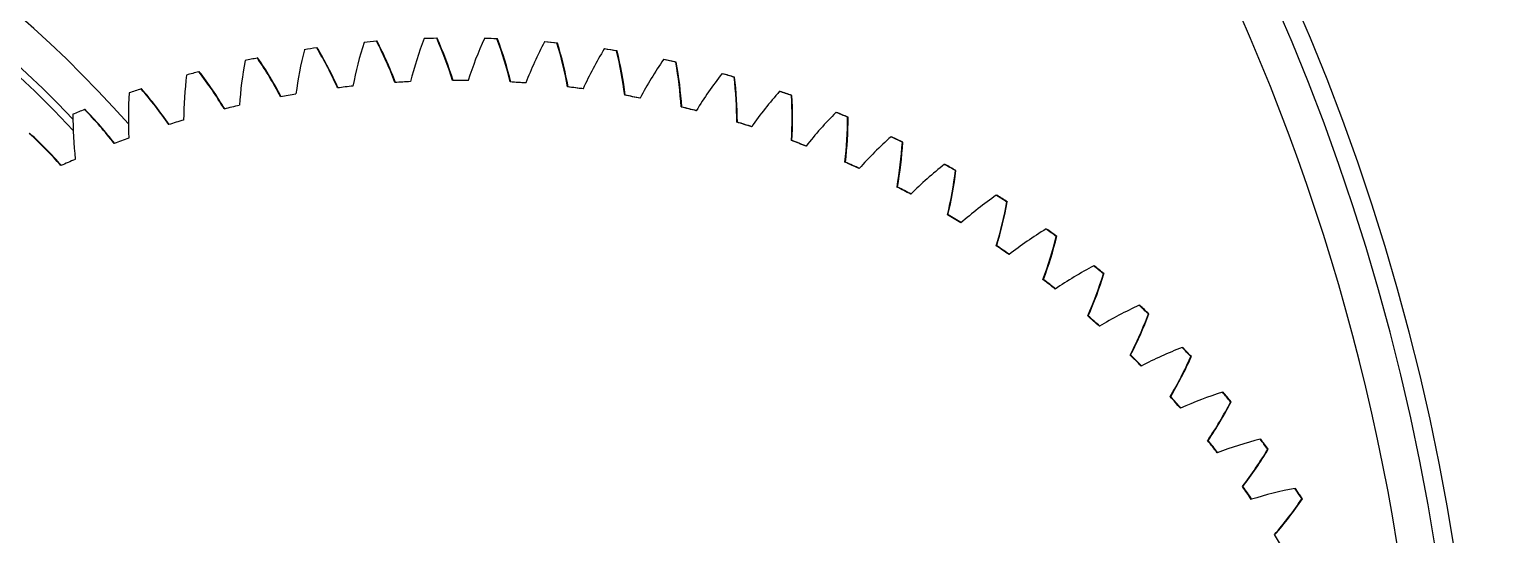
# Model space of a CAD drawing. Header units: millimetres. Extents: x -1795330 to -1787343, y -899964 to -866814.
# Drawn here: x -1787545.92 to -1787530.14, y -899884.28 to -899878.85 of the extents above; entities that cross this region are included whole.
import ezdxf

# ---------------------------------------------------------------- set-up
doc = ezdxf.new("R2010")
doc.units = ezdxf.units.MM

msp = doc.modelspace()

# ---------------------------------------------------------------- linework, layer by layer
at = {"color": 7, "linetype": 'Continuous', "lineweight": 25}
for p, q in [((-1787541.528, -899878.943), (-1787541.534, -899878.943)), ((-1787541.022, -899878.945), (-1787541.016, -899878.945)), ((-1787540.881, -899878.949), (-1787540.886, -899878.949)), ((-1787542.819, -899879.046), (-1787542.825, -899879.046)), ((-1787542.175, -899878.975), (-1787542.181, -899878.975)), ((-1787540.375, -899878.982), (-1787540.369, -899878.982)), ((-1787540.235, -899878.995), (-1787540.24, -899878.995)), ((-1787539.732, -899879.058), (-1787539.726, -899879.058)), ((-1787539.592, -899879.078), (-1787539.598, -899879.078)), ((-1787543.457, -899879.155), (-1787543.463, -899879.155)), ((-1787539.094, -899879.172), (-1787539.089, -899879.172)), ((-1787538.956, -899879.2), (-1787538.962, -899879.2)), ((-1787544.088, -899879.302), (-1787544.094, -899879.302)), ((-1787541.313, -899879.396), (-1787541.319, -899879.396)), ((-1787540.737, -899879.412), (-1787540.743, -899879.412)), ((-1787538.465, -899879.324), (-1787538.459, -899879.324)), ((-1787538.329, -899879.36), (-1787538.334, -899879.36)), ((-1787544.709, -899879.487), (-1787544.714, -899879.487)), ((-1787540.119, -899879.465), (-1787540.125, -899879.465)), ((-1787539.505, -899879.555), (-1787539.511, -899879.555)), ((-1787537.845, -899879.513), (-1787537.84, -899879.513)), ((-1787537.712, -899879.557), (-1787537.717, -899879.557)), ((-1787545.317, -899879.709), (-1787545.323, -899879.709)), ((-1787538.898, -899879.681), (-1787538.903, -899879.681)), ((-1787537.238, -899879.739), (-1787537.233, -899879.739)), ((-1787538.299, -899879.844), (-1787538.305, -899879.844)), ((-1787537.108, -899879.791), (-1787537.113, -899879.791)), ((-1787545.912, -899879.966), (-1787545.917, -899879.966)), ((-1787537.711, -899880.042), (-1787537.717, -899880.042)), ((-1787536.646, -899880.001), (-1787536.64, -899880.001)), ((-1787536.519, -899880.06), (-1787536.524, -899880.06)), ((-1787537.136, -899880.275), (-1787537.142, -899880.275)), ((-1787536.07, -899880.298), (-1787536.065, -899880.298)), ((-1787535.947, -899880.364), (-1787535.952, -899880.364)), ((-1787536.576, -899880.541), (-1787536.581, -899880.541)), ((-1787535.514, -899880.629), (-1787535.508, -899880.629)), ((-1787536.033, -899880.841), (-1787536.038, -899880.841)), ((-1787535.394, -899880.702), (-1787535.4, -899880.702)), ((-1787534.978, -899880.992), (-1787534.972, -899880.992)), ((-1787534.863, -899881.072), (-1787534.868, -899881.072)), ((-1787535.508, -899881.173), (-1787535.514, -899881.173)), ((-1787534.464, -899881.387), (-1787534.459, -899881.387)), ((-1787534.354, -899881.474), (-1787534.36, -899881.474)), ((-1787535.005, -899881.535), (-1787535.011, -899881.535)), ((-1787534.524, -899881.927), (-1787534.53, -899881.927)), ((-1787533.975, -899881.812), (-1787533.97, -899881.812)), ((-1787533.871, -899881.905), (-1787533.876, -899881.905)), ((-1787533.513, -899882.266), (-1787533.507, -899882.266)), ((-1787534.067, -899882.347), (-1787534.073, -899882.347)), ((-1787533.414, -899882.364), (-1787533.42, -899882.364)), ((-1787533.637, -899882.794), (-1787533.642, -899882.794)), ((-1787533.078, -899882.746), (-1787533.073, -899882.746)), ((-1787532.986, -899882.849), (-1787532.991, -899882.849)), ((-1787533.234, -899883.266), (-1787533.239, -899883.266)), ((-1787532.673, -899883.251), (-1787532.668, -899883.251)), ((-1787532.587, -899883.36), (-1787532.592, -899883.36)), ((-1787532.859, -899883.76), (-1787532.865, -899883.76)), ((-1787532.299, -899883.78), (-1787532.294, -899883.78)), ((-1787532.219, -899883.893), (-1787532.225, -899883.893)), ((-1787532.515, -899884.277), (-1787532.521, -899884.277))]:
    msp.add_line(p, q, dxfattribs=at)
for centre, radius, start, end in [((-1787554.214, -899888.134), 29.896, 4.3722, 313.1519), ((-1787554.215, -899888.134), 29.875, 4.2514, 313.1105), ((-1787554.213, -899888.133), 29.896, 4.3767, 89.9996), ((-1787554.214, -899888.134), 23.916, 2.9659, 295.3821), ((-1787554.201, -899888.134), 23.705, 3.1543, 294.2849), ((-1787554.199, -899888.133), 23.302, 3.5181, 180.0007), ((-1787554.199, -899888.133), 12.48, 41.4957, 180.0008), ((-1787554.201, -899888.133), 12.077, 43.5525, 180.0008), ((-1787554.206, -899888.133), 11.999, 43.107, 302.2702), ((-1787537.7, -899880.463), 4.249, 159.094, 165.6306), ((-1787541.319, -899889.766), 10.825, 91.14, 91.857), ((-1787545.419, -899880.665), 4.249, 17.3664, 23.903), ((-1787545.413, -899880.665), 4.249, 17.3664, 23.903), ((-1787537.15, -899880.696), 4.249, 155.6655, 162.2021), ((-1787541.319, -899889.766), 10.825, 87.7114, 88.4284), ((-1787541.313, -899889.766), 10.825, 87.7114, 88.4284), ((-1787544.867, -899880.436), 4.249, 13.9379, 20.4744), ((-1787544.861, -899880.436), 4.249, 13.9379, 20.4744), ((-1787538.836, -899880.097), 4.249, 165.9511, 172.4876), ((-1787541.319, -899889.766), 10.825, 97.9973, 98.7143), ((-1787546.476, -899881.219), 4.249, 24.2235, 30.76), ((-1787546.47, -899881.219), 4.249, 24.2235, 30.76), ((-1787538.263, -899880.263), 4.249, 162.5225, 169.0591), ((-1787541.319, -899889.766), 10.825, 94.5686, 95.2857), ((-1787545.956, -899880.926), 4.249, 20.7949, 27.3315), ((-1787545.95, -899880.926), 4.249, 20.7949, 27.3315), ((-1787536.615, -899880.961), 4.249, 152.2369, 158.7735), ((-1787541.319, -899889.766), 10.825, 84.2828, 84.9998), ((-1787541.313, -899889.766), 10.825, 84.2828, 84.9998), ((-1787544.303, -899880.24), 4.249, 10.5093, 17.0459), ((-1787544.297, -899880.24), 4.249, 10.5093, 17.0459), ((-1787536.097, -899881.258), 4.249, 148.8084, 155.345), ((-1787541.319, -899889.766), 10.825, 80.8541, 81.5712), ((-1787541.313, -899889.766), 10.825, 80.8541, 81.5712), ((-1787543.728, -899880.079), 4.249, 7.0808, 13.6174), ((-1787543.722, -899880.079), 4.249, 7.0808, 13.6174), ((-1787539.419, -899879.966), 4.249, 169.3796, 175.9161), ((-1787541.319, -899889.766), 10.825, 101.4259, 102.1429), ((-1787546.978, -899881.543), 4.249, 27.652, 34.1886), ((-1787546.972, -899881.543), 4.249, 27.652, 34.1886), ((-1787535.597, -899881.586), 4.249, 145.3798, 151.9164), ((-1787541.319, -899889.766), 10.825, 77.4255, 78.1426), ((-1787541.313, -899889.766), 10.825, 77.4255, 78.1426), ((-1787543.144, -899879.952), 4.249, 3.6523, 10.1888), ((-1787543.138, -899879.952), 4.249, 3.6523, 10.1888), ((-1787540.009, -899879.87), 4.249, 172.8081, 179.3447), ((-1787541.319, -899889.766), 10.825, 104.8545, 105.5715), ((-1787547.459, -899881.896), 4.249, 31.0805, 37.6171), ((-1787547.454, -899881.896), 4.249, 31.0805, 37.6171), ((-1787541.319, -899889.766), 10.369, 92.7505, 93.6752), ((-1787541.319, -899889.766), 10.369, 89.3219, 90.2466), ((-1787541.313, -899889.766), 10.369, 89.3219, 89.9999), ((-1787541.319, -899889.766), 10.369, 85.8932, 86.818), ((-1787541.313, -899889.766), 10.369, 85.8932, 86.818), ((-1787535.119, -899881.943), 4.249, 141.9513, 148.4879), ((-1787541.319, -899889.766), 10.825, 73.9969, 74.7139), ((-1787541.313, -899889.766), 10.825, 73.9969, 74.7139), ((-1787542.554, -899879.86), 4.249, 0.2238, 6.7603), ((-1787542.548, -899879.86), 4.249, 0.2238, 6.7603), ((-1787540.603, -899879.809), 4.249, 176.2366, 182.7732), ((-1787541.319, -899889.766), 10.825, 108.2831, 109.0001), ((-1787547.919, -899882.277), 4.249, 34.5091, 41.0457), ((-1787547.914, -899882.277), 4.249, 34.5091, 41.0457), ((-1787541.319, -899889.766), 10.369, 99.6077, 100.5324), ((-1787541.319, -899889.766), 10.369, 96.1791, 97.1038), ((-1787541.319, -899889.766), 10.369, 82.4646, 83.3893), ((-1787541.313, -899889.766), 10.369, 82.4646, 83.3893), ((-1787541.319, -899889.766), 10.369, 79.036, 79.9607), ((-1787541.313, -899889.766), 10.369, 79.036, 79.9607), ((-1787534.662, -899882.327), 4.249, 138.5227, 145.0594), ((-1787541.319, -899889.766), 10.825, 70.5683, 71.2853), ((-1787541.313, -899889.766), 10.825, 70.5683, 71.2853), ((-1787541.959, -899879.804), 4.249, 356.7953, 3.3318), ((-1787541.954, -899879.804), 4.249, 356.7953, 3.3318), ((-1787541.319, -899889.766), 10.825, 111.7117, 112.4287), ((-1787548.355, -899882.686), 4.249, 37.9376, 44.4743), ((-1787548.35, -899882.686), 4.249, 37.9376, 44.4743), ((-1787541.319, -899889.766), 10.369, 103.0363, 103.9611), ((-1787541.319, -899889.766), 10.369, 75.6074, 76.5321), ((-1787541.313, -899889.766), 10.369, 75.6074, 76.5321), ((-1787534.229, -899882.739), 4.249, 135.0942, 141.6308), ((-1787541.319, -899889.766), 10.825, 67.1397, 67.8567), ((-1787541.313, -899889.766), 10.825, 67.1397, 67.8567), ((-1787541.199, -899879.784), 4.249, 179.6652, 186.2017), ((-1787541.319, -899889.766), 10.369, 106.465, 107.3897), ((-1787541.319, -899889.766), 10.369, 72.1788, 73.1035), ((-1787541.313, -899889.766), 10.369, 72.1788, 73.1035), ((-1787541.362, -899879.784), 4.249, 353.3667, 359.9033), ((-1787541.357, -899879.784), 4.249, 353.3667, 359.9033), ((-1787548.766, -899883.119), 4.249, 41.3662, 47.9028), ((-1787548.76, -899883.119), 4.249, 41.3662, 47.9028), ((-1787541.319, -899889.766), 10.369, 109.8936, 110.8183), ((-1787541.319, -899889.766), 10.369, 68.7501, 69.6749), ((-1787541.313, -899889.766), 10.369, 68.7501, 69.6749), ((-1787533.821, -899883.175), 4.249, 131.6656, 138.2022), ((-1787541.319, -899889.766), 10.825, 63.7111, 64.4281), ((-1787541.313, -899889.766), 10.825, 63.7111, 64.4281), ((-1787540.765, -899879.799), 4.249, 349.9382, 356.4748), ((-1787540.76, -899879.799), 4.249, 349.9382, 356.4748), ((-1787541.319, -899889.766), 10.369, 113.3222, 114.2469), ((-1787541.319, -899889.766), 10.37, 65.3215, 66.2463), ((-1787541.313, -899889.766), 10.37, 65.3215, 66.2463), ((-1787533.441, -899883.635), 4.249, 128.237, 134.7737), ((-1787541.319, -899889.766), 10.825, 60.2825, 60.9995), ((-1787541.313, -899889.766), 10.825, 60.2825, 60.9995), ((-1787540.17, -899879.85), 4.249, 346.5097, 353.0462), ((-1787540.165, -899879.85), 4.249, 346.5097, 353.0462), ((-1787541.319, -899889.766), 10.37, 61.8929, 62.8176), ((-1787541.313, -899889.766), 10.37, 61.8929, 62.8176), ((-1787533.088, -899884.118), 4.249, 124.8084, 131.3451), ((-1787541.319, -899889.766), 10.825, 56.8539, 57.5709), ((-1787541.313, -899889.766), 10.825, 56.8539, 57.5709), ((-1787541.319, -899889.766), 10.37, 58.4643, 59.389), ((-1787541.313, -899889.766), 10.37, 58.4643, 59.389), ((-1787539.579, -899879.936), 4.249, 343.0812, 349.6177), ((-1787539.574, -899879.936), 4.249, 343.0812, 349.6177), ((-1787532.765, -899884.62), 4.249, 121.3798, 127.9165), ((-1787541.319, -899889.766), 10.825, 53.4253, 54.1423), ((-1787541.313, -899889.766), 10.825, 53.4253, 54.1423), ((-1787538.995, -899880.058), 4.249, 339.6526, 346.1892), ((-1787538.989, -899880.058), 4.249, 339.6526, 346.1892), ((-1787541.319, -899889.766), 10.37, 55.0357, 55.9605), ((-1787541.313, -899889.766), 10.37, 55.0357, 55.9605), ((-1787532.473, -899885.141), 4.249, 117.9512, 124.4879), ((-1787538.418, -899880.214), 4.249, 336.2241, 342.7607), ((-1787538.413, -899880.214), 4.249, 336.2241, 342.7607), ((-1787541.319, -899889.766), 10.825, 49.9967, 50.7137), ((-1787541.313, -899889.766), 10.825, 49.9967, 50.7137), ((-1787541.319, -899889.766), 10.37, 51.6072, 52.5319), ((-1787541.313, -899889.766), 10.37, 51.6072, 52.5319), ((-1787541.319, -899889.766), 10.37, 48.1786, 49.1033), ((-1787541.313, -899889.766), 10.37, 48.1786, 49.1033), ((-1787532.212, -899885.678), 4.249, 114.5226, 121.0593), ((-1787537.852, -899880.405), 4.249, 332.7956, 339.3321), ((-1787537.847, -899880.405), 4.249, 332.7956, 339.3321), ((-1787541.319, -899889.766), 10.825, 46.5681, 47.2852), ((-1787541.313, -899889.766), 10.825, 46.5681, 47.2852), ((-1787531.984, -899886.23), 4.249, 111.094, 117.6307), ((-1787541.319, -899889.766), 10.825, 43.1396, 43.8566), ((-1787541.313, -899889.766), 10.825, 43.1396, 43.8566), ((-1787541.319, -899889.766), 10.37, 44.75, 45.6747), ((-1787541.313, -899889.766), 10.37, 44.75, 45.6747), ((-1787537.299, -899880.629), 4.249, 329.367, 335.9036), ((-1787537.293, -899880.629), 4.249, 329.367, 335.9036), ((-1787541.319, -899889.766), 10.37, 41.3214, 42.2461), ((-1787541.313, -899889.766), 10.37, 41.3214, 42.2461), ((-1787531.789, -899886.794), 4.249, 107.6654, 114.2021), ((-1787536.759, -899880.886), 4.249, 325.9385, 332.4751), ((-1787536.754, -899880.886), 4.249, 325.9385, 332.4751), ((-1787541.319, -899889.766), 10.825, 39.711, 40.428), ((-1787541.313, -899889.766), 10.825, 39.711, 40.428), ((-1787541.319, -899889.766), 10.37, 37.8929, 38.8176), ((-1787541.313, -899889.766), 10.37, 37.8929, 38.8176), ((-1787531.628, -899887.37), 4.249, 104.2368, 110.7735), ((-1787536.236, -899881.174), 4.249, 322.5099, 329.0465), ((-1787536.231, -899881.174), 4.249, 322.5099, 329.0465), ((-1787541.319, -899889.766), 10.825, 36.2824, 36.9995), ((-1787541.313, -899889.766), 10.825, 36.2824, 36.9995), ((-1787541.319, -899889.766), 10.37, 34.4643, 35.389), ((-1787541.313, -899889.766), 10.37, 34.4643, 35.389), ((-1787531.502, -899887.953), 4.249, 100.8082, 107.3449), ((-1787541.319, -899889.766), 10.825, 32.8539, 33.5709), ((-1787541.313, -899889.766), 10.825, 32.8539, 33.5709), ((-1787535.732, -899881.494), 4.249, 319.0814, 325.618), ((-1787535.726, -899881.494), 4.249, 319.0814, 325.618), ((-1787541.319, -899889.766), 10.37, 31.0358, 31.9605)]:
    msp.add_arc(centre, radius, start, end, dxfattribs=at)

doc.saveas('drawing.dxf')
